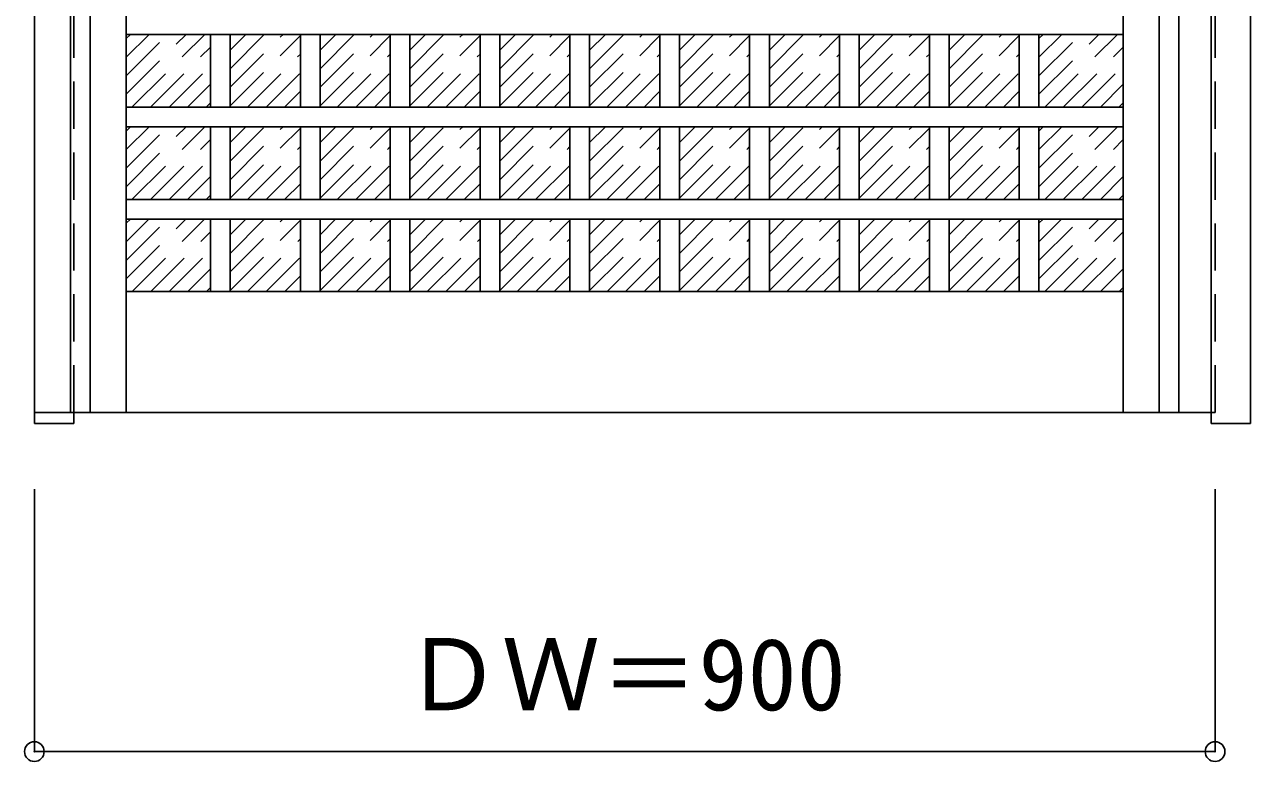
# Model space of a CAD drawing. Units: millimetres, scale not verified. Extents: x -6000 to 5700, y -4307 to 4175.
# Drawn here: x -4000 to -3066, y 1160 to 1722 of the extents above; entities that cross this region are included whole.
import ezdxf
from ezdxf.enums import TextEntityAlignment as Align

# ---------------------------------------------------------------- set-up
doc = ezdxf.new("R2010")
doc.units = ezdxf.units.MM
doc.header["$LTSCALE"] = 30
doc.header["$PDMODE"] = 32
doc.header["$PDSIZE"] = 15
doc.linetypes.add('DASHED1', pattern=[1.8, 1.2, -0.6])
for name, color, linetype in [('0-2_扉', 4, 'DASHED1'), ('0-4_枠', 3, 'Continuous'), ('0-B_寸法', 7, 'Continuous'), ('0-C_ハッチ', 4, 'DASHED1')]:
    doc.layers.add(name, color=color, linetype=linetype)
doc.styles.add('ＭＳ ゴシック', font='')
doc.styles.get('ＭＳ ゴシック').set_extended_font_data('MS Gothic')

msp = doc.modelspace()

# ---------------------------------------------------------------- linework, layer by layer
at = {"layer": '0-2_扉', "color": 3, "linetype": 'Continuous'}
for p in [(-3993, 3409.5), (-3096, 1426.5)]:
    msp.add_line(p, (-3993, 1426.5), dxfattribs=at)
at = {"layer": '0-2_扉'}
for p, q in [((-3093, 1426.5), (-3093, 3409.5)), ((-3096, 1426.5), (-3093, 1426.5))]:
    msp.add_line(p, q, dxfattribs=at)
at = {"layer": '0-4_枠'}
for p, q in [((-3066, 1418), (-3066, 3453)), ((-3096, 1418), (-3096, 3423)), ((-3993, 1426.5), (-3993, 1418)), ((-3963, 1426.5), (-3963, 1418)), ((-3993, 1418), (-3963, 1418)), ((-3096, 1418), (-3066, 1418))]:
    msp.add_line(p, q, dxfattribs=at)
at = {"layer": '0-4_枠', "color": 4, "linetype": 'DASHED1'}
for p, q in [((-3993, 1426.5), (-3993, 3423)), ((-3963, 1426.5), (-3963, 3423))]:
    msp.add_line(p, q, dxfattribs=at)
at = {"layer": '0-B_寸法', "color": 4}
for p, q in [((-3993, 1168), (-3993, 1368)), ((-3093, 1168), (-3093, 1368)), ((-3093, 1168), (-3993, 1168))]:
    msp.add_line(p, q, dxfattribs=at)
at = {"layer": '0-B_寸法'}
for p in [(-3993, 1168), (-3093, 1168)]:
    msp.add_point(p, dxfattribs=at)
at = {"layer": '0-C_ハッチ', "color": 3, "linetype": 'Continuous'}
for p, q in [((-3965.5, 3409.5), (-3965.5, 1426.5)), ((-3950.5, 3409.5), (-3950.5, 1426.5)), ((-3135.5, 1426.5), (-3135.5, 3409.5)), ((-3120.5, 1426.5), (-3120.5, 3409.5)), ((-3163, 1714.5), (-3923, 1714.5)), ((-3858.75, 1659.1), (-3858.75, 1714.5)), ((-3843.75, 1659.1), (-3843.75, 1714.5)), ((-3790.25, 1659.1), (-3790.25, 1714.5)), ((-3775.25, 1659.1), (-3775.25, 1714.5)), ((-3721.75, 1659.1), (-3721.75, 1714.5)), ((-3706.75, 1659.1), (-3706.75, 1714.5)), ((-3653.25, 1659.1), (-3653.25, 1714.5)), ((-3638.25, 1659.1), (-3638.25, 1714.5)), ((-3584.75, 1659.1), (-3584.75, 1714.5)), ((-3569.75, 1659.1), (-3569.75, 1714.5)), ((-3516.25, 1659.1), (-3516.25, 1714.5)), ((-3501.25, 1659.1), (-3501.25, 1714.5)), ((-3447.75, 1659.1), (-3447.75, 1714.5)), ((-3432.75, 1659.1), (-3432.75, 1714.5)), ((-3379.25, 1659.1), (-3379.25, 1714.5)), ((-3364.25, 1659.1), (-3364.25, 1714.5)), ((-3310.75, 1659.1), (-3310.75, 1714.5)), ((-3295.75, 1659.1), (-3295.75, 1714.5)), ((-3242.25, 1659.1), (-3242.25, 1714.5)), ((-3227.25, 1659.1), (-3227.25, 1714.5)), ((-3163, 1659.1), (-3923, 1659.1)), ((-3163, 1644.1), (-3923, 1644.1)), ((-3858.75, 1588.7), (-3858.75, 1644.1)), ((-3843.75, 1588.7), (-3843.75, 1644.1)), ((-3790.25, 1588.7), (-3790.25, 1644.1)), ((-3775.25, 1588.7), (-3775.25, 1644.1)), ((-3721.75, 1588.7), (-3721.75, 1644.1)), ((-3706.75, 1588.7), (-3706.75, 1644.1)), ((-3653.25, 1588.7), (-3653.25, 1644.1)), ((-3638.25, 1588.7), (-3638.25, 1644.1)), ((-3584.75, 1588.7), (-3584.75, 1644.1)), ((-3569.75, 1588.7), (-3569.75, 1644.1)), ((-3516.25, 1588.7), (-3516.25, 1644.1)), ((-3501.25, 1588.7), (-3501.25, 1644.1)), ((-3447.75, 1588.7), (-3447.75, 1644.1)), ((-3432.75, 1588.7), (-3432.75, 1644.1)), ((-3379.25, 1588.7), (-3379.25, 1644.1)), ((-3364.25, 1588.7), (-3364.25, 1644.1)), ((-3310.75, 1588.7), (-3310.75, 1644.1)), ((-3295.75, 1588.7), (-3295.75, 1644.1)), ((-3242.25, 1588.7), (-3242.25, 1644.1)), ((-3227.25, 1588.7), (-3227.25, 1644.1)), ((-3163, 1588.7), (-3923, 1588.7)), ((-3163, 1573.7), (-3923, 1573.7)), ((-3858.75, 1518.5), (-3858.75, 1573.7)), ((-3843.75, 1518.5), (-3843.75, 1573.7)), ((-3790.25, 1518.5), (-3790.25, 1573.7)), ((-3775.25, 1518.5), (-3775.25, 1573.7)), ((-3721.75, 1518.5), (-3721.75, 1573.7)), ((-3706.75, 1518.5), (-3706.75, 1573.7)), ((-3653.25, 1518.5), (-3653.25, 1573.7)), ((-3638.25, 1518.5), (-3638.25, 1573.7)), ((-3584.75, 1518.5), (-3584.75, 1573.7)), ((-3569.75, 1518.5), (-3569.75, 1573.7)), ((-3516.25, 1518.5), (-3516.25, 1573.7)), ((-3501.25, 1518.5), (-3501.25, 1573.7)), ((-3447.75, 1518.5), (-3447.75, 1573.7)), ((-3432.75, 1518.5), (-3432.75, 1573.7)), ((-3379.25, 1518.5), (-3379.25, 1573.7)), ((-3364.25, 1518.5), (-3364.25, 1573.7)), ((-3310.75, 1518.5), (-3310.75, 1573.7)), ((-3295.75, 1518.5), (-3295.75, 1573.7)), ((-3242.25, 1518.5), (-3242.25, 1573.7)), ((-3227.25, 1518.5), (-3227.25, 1573.7))]:
    msp.add_line(p, q, dxfattribs=at)
at = {"layer": '0-C_ハッチ', "color": 7, "linetype": 'Continuous'}
for p, q in [((-3923, 3409.5), (-3923, 1426.5)), ((-3163, 1426.5), (-3163, 3409.5)), ((-3163, 1518.5), (-3923, 1518.5))]:
    msp.add_line(p, q, dxfattribs=at)
at = {"layer": '0-C_ハッチ'}
for p, q in [((-3923, 1668.82), (-3877.32, 1714.5)), ((-3923, 1682.96), (-3891.46, 1714.5)), ((-3923, 1697.1), (-3905.6, 1714.5)), ((-3923, 1711.24), (-3919.74, 1714.5)), ((-3918.58, 1659.1), (-3863.18, 1714.5)), ((-3843.75, 1674.19), (-3803.44, 1714.5)), ((-3843.75, 1688.33), (-3817.58, 1714.5)), ((-3843.75, 1702.48), (-3831.73, 1714.5)), ((-3843.75, 1660.05), (-3790.25, 1713.55)), ((-3775.25, 1674.19), (-3734.94, 1714.5)), ((-3775.25, 1688.33), (-3749.08, 1714.5)), ((-3775.25, 1702.48), (-3763.23, 1714.5)), ((-3775.25, 1660.05), (-3721.75, 1713.55)), ((-3706.75, 1674.19), (-3666.44, 1714.5)), ((-3706.75, 1688.33), (-3680.58, 1714.5)), ((-3706.75, 1702.48), (-3694.73, 1714.5)), ((-3706.75, 1660.05), (-3653.25, 1713.55)), ((-3638.25, 1674.19), (-3597.94, 1714.5)), ((-3638.25, 1688.33), (-3612.08, 1714.5)), ((-3638.25, 1702.48), (-3626.23, 1714.5)), ((-3638.25, 1660.05), (-3584.75, 1713.55)), ((-3569.75, 1674.19), (-3529.44, 1714.5)), ((-3569.75, 1688.33), (-3543.58, 1714.5)), ((-3569.75, 1702.48), (-3557.73, 1714.5)), ((-3569.75, 1660.05), (-3516.25, 1713.55)), ((-3501.25, 1674.19), (-3460.94, 1714.5)), ((-3501.25, 1688.33), (-3475.08, 1714.5)), ((-3501.25, 1702.48), (-3489.23, 1714.5)), ((-3501.25, 1660.05), (-3447.75, 1713.55)), ((-3432.75, 1674.19), (-3392.44, 1714.5)), ((-3432.75, 1688.33), (-3406.58, 1714.5)), ((-3432.75, 1702.48), (-3420.73, 1714.5)), ((-3432.75, 1660.05), (-3379.25, 1713.55)), ((-3364.25, 1674.19), (-3323.94, 1714.5)), ((-3364.25, 1688.33), (-3338.08, 1714.5)), ((-3364.25, 1702.48), (-3352.23, 1714.5)), ((-3364.25, 1660.05), (-3310.75, 1713.55)), ((-3295.75, 1674.19), (-3255.44, 1714.5)), ((-3295.75, 1688.33), (-3269.58, 1714.5)), ((-3295.75, 1702.48), (-3283.73, 1714.5)), ((-3295.75, 1660.05), (-3242.25, 1713.55)), ((-3227.25, 1668.82), (-3181.57, 1714.5)), ((-3227.25, 1682.96), (-3195.71, 1714.5)), ((-3227.25, 1697.1), (-3209.85, 1714.5)), ((-3227.25, 1711.24), (-3223.99, 1714.5)), ((-3222.83, 1659.1), (-3167.43, 1714.5)), ((-3904.43, 1659.1), (-3858.75, 1704.78)), ((-3208.68, 1659.1), (-3163, 1704.78)), ((-3830.56, 1659.1), (-3790.25, 1699.41)), ((-3762.06, 1659.1), (-3721.75, 1699.41)), ((-3693.56, 1659.1), (-3653.25, 1699.41)), ((-3625.06, 1659.1), (-3584.75, 1699.41)), ((-3556.56, 1659.1), (-3516.25, 1699.41)), ((-3488.06, 1659.1), (-3447.75, 1699.41)), ((-3419.56, 1659.1), (-3379.25, 1699.41)), ((-3351.06, 1659.1), (-3310.75, 1699.41)), ((-3282.56, 1659.1), (-3242.25, 1699.41)), ((-3890.29, 1659.1), (-3858.75, 1690.64)), ((-3816.42, 1659.1), (-3790.25, 1685.27)), ((-3747.92, 1659.1), (-3721.75, 1685.27)), ((-3679.42, 1659.1), (-3653.25, 1685.27)), ((-3610.92, 1659.1), (-3584.75, 1685.27)), ((-3542.42, 1659.1), (-3516.25, 1685.27)), ((-3473.92, 1659.1), (-3447.75, 1685.27)), ((-3405.42, 1659.1), (-3379.25, 1685.27)), ((-3336.92, 1659.1), (-3310.75, 1685.27)), ((-3268.42, 1659.1), (-3242.25, 1685.27)), ((-3194.54, 1659.1), (-3163, 1690.64)), ((-3876.15, 1659.1), (-3858.75, 1676.5)), ((-3180.4, 1659.1), (-3163, 1676.5)), ((-3802.27, 1659.1), (-3790.25, 1671.12)), ((-3733.77, 1659.1), (-3721.75, 1671.12)), ((-3665.27, 1659.1), (-3653.25, 1671.12)), ((-3596.77, 1659.1), (-3584.75, 1671.12)), ((-3528.27, 1659.1), (-3516.25, 1671.12)), ((-3459.77, 1659.1), (-3447.75, 1671.12)), ((-3391.27, 1659.1), (-3379.25, 1671.12)), ((-3322.77, 1659.1), (-3310.75, 1671.12)), ((-3254.27, 1659.1), (-3242.25, 1671.12)), ((-3862.01, 1659.1), (-3858.75, 1662.36)), ((-3166.26, 1659.1), (-3163, 1662.36)), ((-3923, 1598.42), (-3877.32, 1644.1)), ((-3923, 1612.56), (-3891.46, 1644.1)), ((-3923, 1626.7), (-3905.6, 1644.1)), ((-3923, 1640.84), (-3919.74, 1644.1)), ((-3918.58, 1588.7), (-3863.18, 1644.1)), ((-3843.75, 1603.79), (-3803.44, 1644.1)), ((-3843.75, 1617.93), (-3817.58, 1644.1)), ((-3843.75, 1632.08), (-3831.73, 1644.1)), ((-3843.75, 1589.65), (-3790.25, 1643.15)), ((-3775.25, 1603.79), (-3734.94, 1644.1)), ((-3775.25, 1617.93), (-3749.08, 1644.1)), ((-3775.25, 1632.08), (-3763.23, 1644.1)), ((-3775.25, 1589.65), (-3721.75, 1643.15)), ((-3706.75, 1603.79), (-3666.44, 1644.1)), ((-3706.75, 1617.93), (-3680.58, 1644.1)), ((-3706.75, 1632.08), (-3694.73, 1644.1)), ((-3706.75, 1589.65), (-3653.25, 1643.15)), ((-3638.25, 1603.79), (-3597.94, 1644.1)), ((-3638.25, 1617.93), (-3612.08, 1644.1)), ((-3638.25, 1632.08), (-3626.23, 1644.1)), ((-3638.25, 1589.65), (-3584.75, 1643.15)), ((-3569.75, 1603.79), (-3529.44, 1644.1)), ((-3569.75, 1617.93), (-3543.58, 1644.1)), ((-3569.75, 1632.08), (-3557.73, 1644.1)), ((-3569.75, 1589.65), (-3516.25, 1643.15)), ((-3501.25, 1603.79), (-3460.94, 1644.1)), ((-3501.25, 1617.93), (-3475.08, 1644.1)), ((-3501.25, 1632.08), (-3489.23, 1644.1)), ((-3501.25, 1589.65), (-3447.75, 1643.15)), ((-3432.75, 1603.79), (-3392.44, 1644.1)), ((-3432.75, 1617.93), (-3406.58, 1644.1)), ((-3432.75, 1632.08), (-3420.73, 1644.1)), ((-3432.75, 1589.65), (-3379.25, 1643.15)), ((-3364.25, 1603.79), (-3323.94, 1644.1)), ((-3364.25, 1617.93), (-3338.08, 1644.1)), ((-3364.25, 1632.08), (-3352.23, 1644.1)), ((-3364.25, 1589.65), (-3310.75, 1643.15)), ((-3295.75, 1603.79), (-3255.44, 1644.1)), ((-3295.75, 1617.93), (-3269.58, 1644.1)), ((-3295.75, 1632.08), (-3283.73, 1644.1)), ((-3295.75, 1589.65), (-3242.25, 1643.15)), ((-3227.25, 1598.42), (-3181.57, 1644.1)), ((-3227.25, 1612.56), (-3195.71, 1644.1)), ((-3227.25, 1626.7), (-3209.85, 1644.1)), ((-3227.25, 1640.84), (-3223.99, 1644.1)), ((-3222.83, 1588.7), (-3167.43, 1644.1)), ((-3904.43, 1588.7), (-3858.75, 1634.38)), ((-3830.56, 1588.7), (-3790.25, 1629.01)), ((-3762.06, 1588.7), (-3721.75, 1629.01)), ((-3693.56, 1588.7), (-3653.25, 1629.01)), ((-3625.06, 1588.7), (-3584.75, 1629.01)), ((-3556.56, 1588.7), (-3516.25, 1629.01)), ((-3488.06, 1588.7), (-3447.75, 1629.01)), ((-3419.56, 1588.7), (-3379.25, 1629.01)), ((-3351.06, 1588.7), (-3310.75, 1629.01)), ((-3282.56, 1588.7), (-3242.25, 1629.01)), ((-3208.68, 1588.7), (-3163, 1634.38)), ((-3890.29, 1588.7), (-3858.75, 1620.24)), ((-3194.54, 1588.7), (-3163, 1620.24)), ((-3816.42, 1588.7), (-3790.25, 1614.87)), ((-3747.92, 1588.7), (-3721.75, 1614.87)), ((-3679.42, 1588.7), (-3653.25, 1614.87)), ((-3610.92, 1588.7), (-3584.75, 1614.87)), ((-3542.42, 1588.7), (-3516.25, 1614.87)), ((-3473.92, 1588.7), (-3447.75, 1614.87)), ((-3405.42, 1588.7), (-3379.25, 1614.87)), ((-3336.92, 1588.7), (-3310.75, 1614.87)), ((-3268.42, 1588.7), (-3242.25, 1614.87)), ((-3876.15, 1588.7), (-3858.75, 1606.1)), ((-3802.27, 1588.7), (-3790.25, 1600.72)), ((-3733.77, 1588.7), (-3721.75, 1600.72)), ((-3665.27, 1588.7), (-3653.25, 1600.72)), ((-3596.77, 1588.7), (-3584.75, 1600.72)), ((-3528.27, 1588.7), (-3516.25, 1600.72)), ((-3459.77, 1588.7), (-3447.75, 1600.72)), ((-3391.27, 1588.7), (-3379.25, 1600.72)), ((-3322.77, 1588.7), (-3310.75, 1600.72)), ((-3254.27, 1588.7), (-3242.25, 1600.72)), ((-3180.4, 1588.7), (-3163, 1606.1)), ((-3862.01, 1588.7), (-3858.75, 1591.96)), ((-3166.26, 1588.7), (-3163, 1591.96)), ((-3923, 1528.12), (-3877.42, 1573.7)), ((-3923, 1542.26), (-3891.56, 1573.7)), ((-3923, 1556.4), (-3905.7, 1573.7)), ((-3923, 1570.54), (-3919.84, 1573.7)), ((-3918.48, 1518.5), (-3863.28, 1573.7)), ((-3843.75, 1533.49), (-3803.54, 1573.7)), ((-3843.75, 1547.63), (-3817.68, 1573.7)), ((-3843.75, 1561.78), (-3831.83, 1573.7)), ((-3843.75, 1519.35), (-3790.25, 1572.85)), ((-3775.25, 1533.49), (-3735.04, 1573.7)), ((-3775.25, 1547.63), (-3749.18, 1573.7)), ((-3775.25, 1561.78), (-3763.33, 1573.7)), ((-3775.25, 1519.35), (-3721.75, 1572.85)), ((-3706.75, 1533.49), (-3666.54, 1573.7)), ((-3706.75, 1547.63), (-3680.68, 1573.7)), ((-3706.75, 1561.78), (-3694.83, 1573.7)), ((-3706.75, 1519.35), (-3653.25, 1572.85)), ((-3638.25, 1533.49), (-3598.04, 1573.7)), ((-3638.25, 1547.63), (-3612.18, 1573.7)), ((-3638.25, 1561.78), (-3626.33, 1573.7)), ((-3638.25, 1519.35), (-3584.75, 1572.85)), ((-3569.75, 1533.49), (-3529.54, 1573.7)), ((-3569.75, 1547.63), (-3543.68, 1573.7)), ((-3569.75, 1561.78), (-3557.83, 1573.7)), ((-3569.75, 1519.35), (-3516.25, 1572.85)), ((-3501.25, 1533.49), (-3461.04, 1573.7)), ((-3501.25, 1547.63), (-3475.18, 1573.7)), ((-3501.25, 1561.78), (-3489.33, 1573.7)), ((-3501.25, 1519.35), (-3447.75, 1572.85)), ((-3432.75, 1533.49), (-3392.54, 1573.7)), ((-3432.75, 1547.63), (-3406.68, 1573.7)), ((-3432.75, 1561.78), (-3420.83, 1573.7)), ((-3432.75, 1519.35), (-3379.25, 1572.85)), ((-3364.25, 1533.49), (-3324.04, 1573.7)), ((-3364.25, 1547.63), (-3338.18, 1573.7)), ((-3364.25, 1561.78), (-3352.33, 1573.7)), ((-3364.25, 1519.35), (-3310.75, 1572.85)), ((-3295.75, 1533.49), (-3255.54, 1573.7)), ((-3295.75, 1547.63), (-3269.68, 1573.7)), ((-3295.75, 1561.78), (-3283.83, 1573.7)), ((-3295.75, 1519.35), (-3242.25, 1572.85)), ((-3227.25, 1528.12), (-3181.67, 1573.7)), ((-3227.25, 1542.26), (-3195.81, 1573.7)), ((-3227.25, 1556.4), (-3209.95, 1573.7)), ((-3227.25, 1570.54), (-3224.09, 1573.7)), ((-3222.73, 1518.5), (-3167.53, 1573.7)), ((-3904.33, 1518.5), (-3858.75, 1564.08)), ((-3208.58, 1518.5), (-3163, 1564.08)), ((-3830.46, 1518.5), (-3790.25, 1558.71)), ((-3761.96, 1518.5), (-3721.75, 1558.71)), ((-3693.46, 1518.5), (-3653.25, 1558.71)), ((-3624.96, 1518.5), (-3584.75, 1558.71)), ((-3556.46, 1518.5), (-3516.25, 1558.71)), ((-3487.96, 1518.5), (-3447.75, 1558.71)), ((-3419.46, 1518.5), (-3379.25, 1558.71)), ((-3350.96, 1518.5), (-3310.75, 1558.71)), ((-3282.46, 1518.5), (-3242.25, 1558.71)), ((-3890.19, 1518.5), (-3858.75, 1549.94)), ((-3816.32, 1518.5), (-3790.25, 1544.57)), ((-3747.82, 1518.5), (-3721.75, 1544.57)), ((-3679.32, 1518.5), (-3653.25, 1544.57)), ((-3610.82, 1518.5), (-3584.75, 1544.57)), ((-3542.32, 1518.5), (-3516.25, 1544.57)), ((-3473.82, 1518.5), (-3447.75, 1544.57)), ((-3405.32, 1518.5), (-3379.25, 1544.57)), ((-3336.82, 1518.5), (-3310.75, 1544.57)), ((-3268.32, 1518.5), (-3242.25, 1544.57)), ((-3194.44, 1518.5), (-3163, 1549.94)), ((-3876.05, 1518.5), (-3858.75, 1535.8)), ((-3180.3, 1518.5), (-3163, 1535.8)), ((-3802.17, 1518.5), (-3790.25, 1530.42)), ((-3733.67, 1518.5), (-3721.75, 1530.42)), ((-3665.17, 1518.5), (-3653.25, 1530.42)), ((-3596.67, 1518.5), (-3584.75, 1530.42)), ((-3528.17, 1518.5), (-3516.25, 1530.42)), ((-3459.67, 1518.5), (-3447.75, 1530.42)), ((-3391.17, 1518.5), (-3379.25, 1530.42)), ((-3322.67, 1518.5), (-3310.75, 1530.42)), ((-3254.17, 1518.5), (-3242.25, 1530.42)), ((-3861.91, 1518.5), (-3858.75, 1521.66)), ((-3166.16, 1518.5), (-3163, 1521.66))]:
    msp.add_line(p, q, dxfattribs=at)

# ---------------------------------------------------------------- texts
at = {"layer": '0-B_寸法', "style": 'ＭＳ ゴシック'}
msp.add_text('ＤＷ＝900', height=54.99, dxfattribs=at).set_placement((-3711.75, 1183), align=Align.BOTTOM_LEFT)

doc.saveas('drawing.dxf')
